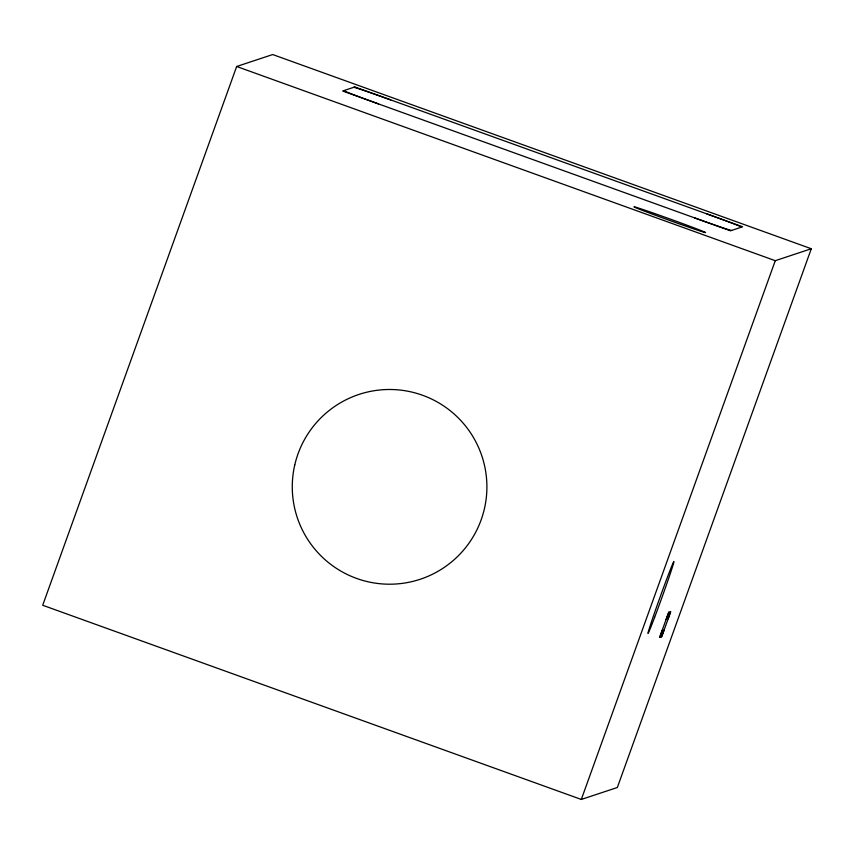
<?xml version="1.0" encoding="UTF-8"?>
<svg xmlns="http://www.w3.org/2000/svg" width="854" height="854" viewBox="0 0 854 854"><rect width="100%" height="100%" fill="white"/><g stroke="black" fill="none" stroke-linecap="round" stroke-linejoin="round"><path stroke-width="1.28" d="M659.822 637.394L662.192 630.295M670.518 611.742L668.148 618.83M236.665 66.495L42.7 605.262L581.307 799.451L617.335 787.505L811.3 248.738L272.693 54.549L236.665 66.495L775.272 260.694L811.3 248.738M581.307 799.451L775.272 260.694M666.077 619.524L668.885 612.265M664.263 629.611L661.476 636.838M731.579 230.441A38.184 0.737 19.8 0 1 694.548 217.866M706.706 213.842A38.184 0.737 19.8 0 1 741.486 227.153M353.695 87.332A38.184 0.737 19.8 0 1 390.726 99.907M378.568 103.942A38.184 0.737 19.8 0 1 343.788 90.62M668.661 612.339L659.608 637.479L661.679 636.796L670.732 611.645L668.661 612.339M354.816 86.959L342.657 90.994L730.458 230.815L742.617 226.78L354.816 86.959M294.758 464.95A97.367 97.313 71.7 0 0 418.065 579.951A97.367 97.313 71.7 0 0 455.94 415.652A97.367 97.313 71.7 0 0 294.758 464.95M654.634 617.325A38.184 0.929 -70.2 0 0 673.934 561.644A38.184 0.929 -70.2 0 0 654.292 613.524A38.184 0.929 -70.2 0 0 654.634 617.325M650.748 213.511A38.184 0.737 19.8 0 0 705.585 232.608A38.184 0.737 19.8 0 0 652.691 212.859A38.184 0.737 19.8 0 0 650.748 213.511"/></g></svg>
